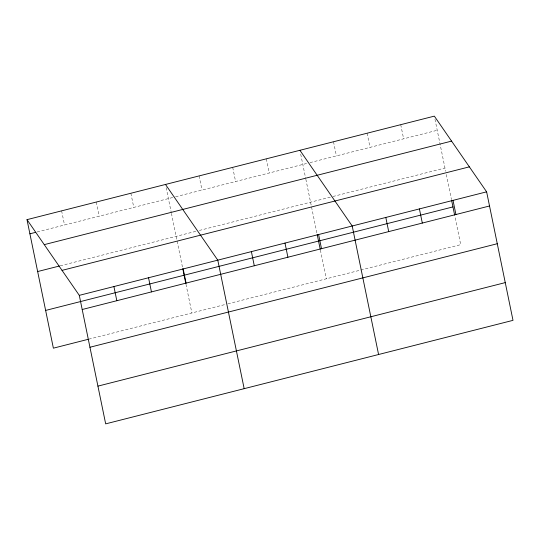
<?xml version="1.0" encoding="UTF-8"?>
<svg xmlns="http://www.w3.org/2000/svg" width="540" height="540" viewBox="0 0 540 540"><rect width="100%" height="100%" fill="white"/><g stroke="black" fill="none" stroke-linecap="round" stroke-linejoin="round"><path stroke-width="0.41" stroke-dasharray="2.7 2.03" d="M37.152 231.964L174.798 196.978M175.595 196.776L306.815 163.431M310.014 162.614L437.231 130.282M60.197 265.815L196.148 231.262M199.348 230.452L332.161 196.695M332.964 196.493L444.98 168.021M88.81 339.161L225.477 304.425M227.873 303.818L460.708 244.647L454.815 215.933M434.97 119.279L445.642 171.261M446.31 174.501L451.46 199.618M400.721 124.672L403.63 138.821M367.119 133.211L370.022 147.366M333.511 141.757L336.42 155.905M300.713 154.224L305.674 178.389M305.843 179.213L317.048 233.779M320.396 250.094L326.288 278.809M266.308 158.834L269.21 172.982M232.7 167.373L235.602 181.528M199.098 175.919L202.001 190.066M166.138 187.603L171.261 212.551M171.43 213.374L182.628 267.941M185.976 284.256L191.869 312.971M130.869 193.253L133.772 207.407M96.248 202.054L99.151 216.203M61.621 210.857L64.53 225.005"/><path stroke-width="0.81" d="M27 219.652L434.329 116.134L486.621 191.835L513 320.348L105.671 423.866L79.292 295.353L27 219.652L53.379 348.165L88 339.363M29.902 233.8L35.539 232.369M44.26 244.634L451.582 141.115M37.652 271.546L59.393 266.018M62.039 270.371L469.361 166.853M79.292 295.353L486.621 191.835M45.63 310.426L452.959 206.908M82.202 309.508L489.524 205.983M89.944 347.247L497.273 243.722M97.929 386.127L505.251 282.609M299.909 150.296L352.202 225.997L378.581 354.51M165.49 184.457L217.782 260.159L244.168 388.672M453.013 200.374L455.922 214.522M451.629 200.428L454.646 215.109M419.411 208.913L422.314 223.067M385.81 217.458L388.712 231.606M318.6 234.536L321.503 248.684M317.209 234.59L320.227 249.271M284.992 243.074L287.901 257.229M251.39 251.62L254.293 265.768M183.161 268.954L186.064 283.109M182.797 268.751L185.807 283.433M148.541 277.756L151.443 291.904M113.913 286.558L116.822 300.706"/></g></svg>
